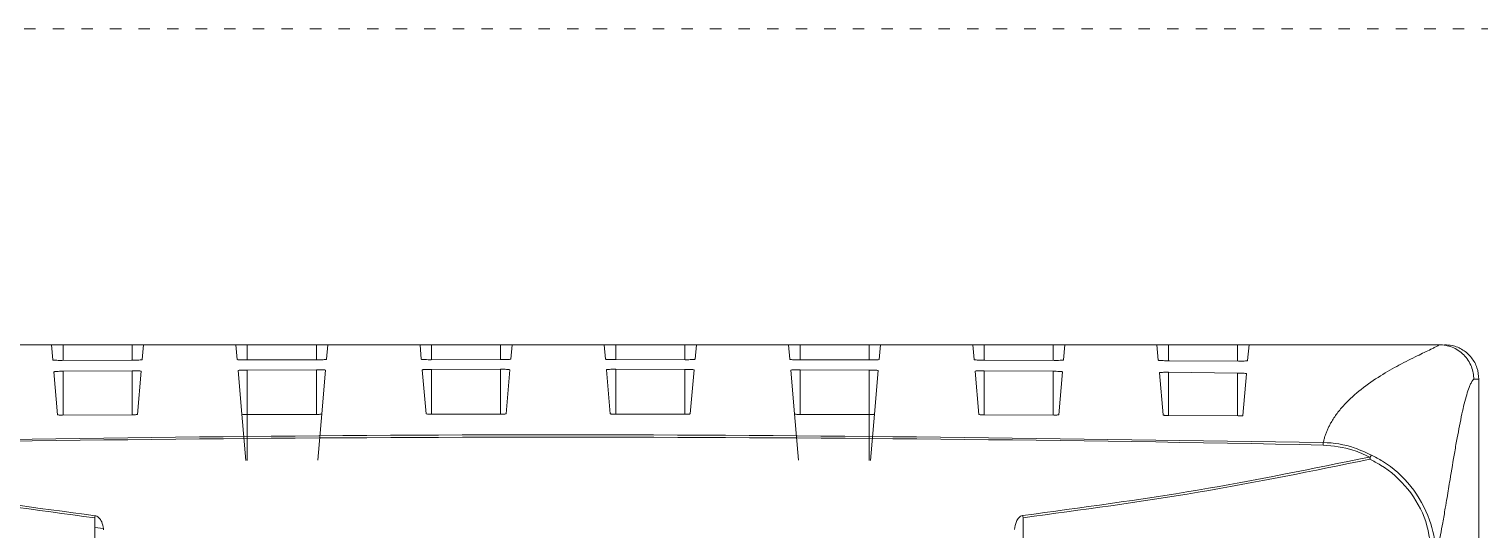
# Model space of a CAD drawing. Header units: millimetres. Extents: x 32696 to 36207, y 16706 to 17911.
# Drawn here: x 35808.5 to 35960.8, y 17647.9 to 17700.4 of the extents above; entities that cross this region are included whole.
import ezdxf

# ---------------------------------------------------------------- set-up
doc = ezdxf.new("R2010")
doc.units = ezdxf.units.MM
doc.header["$LTSCALE"] = 0.1
doc.linetypes.add('ACAD_ISO03W100', pattern=[30, 12, -18])
doc.layers.get('0').update_dxf_attribs({"lineweight": 20})
doc.layers.add('ANNOTATION', color=252, linetype='ACAD_ISO03W100', lineweight=13)

# ---------------------------------------------------------------- blocks, each defined once
blk = doc.blocks.new('CFW-10')
at = {"lineweight": 9}
for p, q in [((37269.028, 17473.509), (37271.028, 17473.509)), ((37271.057, 17473.178), (37271.028, 17473.509)), ((37271.028, 17473.509), (37271.278, 17473.509)), ((37271.278, 17473.509), (37272.778, 17473.509)), ((37271.278, 17473.169), (37271.278, 17473.509)), ((37272.778, 17473.509), (37273.028, 17473.509)), ((37272.778, 17473.173), (37272.778, 17473.509)), ((37273.028, 17473.509), (37272.999, 17473.185)), ((37273.028, 17473.509), (37275.028, 17473.509)), ((37275.056, 17473.188), (37275.028, 17473.509)), ((37275.028, 17473.509), (37275.278, 17473.509)), ((37275.278, 17473.509), (37276.778, 17473.509)), ((37275.278, 17473.178), (37275.278, 17473.509)), ((37276.778, 17473.509), (37277.028, 17473.509)), ((37276.778, 17473.181), (37276.778, 17473.509)), ((37277.028, 17473.509), (37277, 17473.192)), ((37277.028, 17473.509), (37279.028, 17473.509)), ((37279.055, 17473.194), (37279.028, 17473.509)), ((37279.028, 17473.509), (37279.278, 17473.509)), ((37279.278, 17473.509), (37280.778, 17473.509)), ((37279.278, 17473.186), (37279.278, 17473.509)), ((37280.778, 17473.509), (37281.028, 17473.509)), ((37280.778, 17473.185), (37280.778, 17473.509)), ((37281.028, 17473.509), (37281, 17473.195)), ((37281.028, 17473.509), (37283.028, 17473.509)), ((37283.055, 17473.195), (37283.028, 17473.509)), ((37283.028, 17473.509), (37283.278, 17473.509)), ((37283.278, 17473.509), (37284.778, 17473.509)), ((37283.278, 17473.185), (37283.278, 17473.509)), ((37284.778, 17473.509), (37285.028, 17473.509)), ((37284.778, 17473.186), (37284.778, 17473.509)), ((37285.028, 17473.509), (37285, 17473.194)), ((37285.028, 17473.509), (37287.028, 17473.509)), ((37287.055, 17473.192), (37287.028, 17473.509)), ((37287.028, 17473.509), (37287.278, 17473.509)), ((37287.278, 17473.509), (37288.778, 17473.509)), ((37287.278, 17473.181), (37287.278, 17473.509)), ((37288.778, 17473.509), (37289.028, 17473.509)), ((37288.778, 17473.184), (37288.778, 17473.509)), ((37289.028, 17473.509), (37288.999, 17473.188)), ((37289.028, 17473.509), (37291.028, 17473.509)), ((37291.056, 17473.185), (37291.028, 17473.509)), ((37291.028, 17473.509), (37291.278, 17473.509)), ((37291.278, 17473.509), (37292.778, 17473.509)), ((37291.278, 17473.173), (37291.278, 17473.509)), ((37292.778, 17473.509), (37293.028, 17473.509)), ((37292.778, 17473.169), (37292.778, 17473.509)), ((37293.028, 17473.509), (37292.999, 17473.178)), ((37293.028, 17473.509), (37295.028, 17473.509)), ((37295.057, 17473.173), (37295.028, 17473.509)), ((37295.028, 17473.509), (37295.278, 17473.509)), ((37295.278, 17473.509), (37296.778, 17473.509)), ((37295.278, 17473.16), (37295.278, 17473.509)), ((37296.778, 17473.509), (37297.028, 17473.509)), ((37296.778, 17473.154), (37296.778, 17473.509)), ((37297.028, 17473.509), (37296.997, 17473.163)), ((37297.028, 17473.509), (37301.156, 17473.509)), ((37301.161, 17473.509), (37301.156, 17473.509)), ((37272.763, 17473.173), (37271.26, 17473.169)), ((37276.769, 17473.181), (37275.267, 17473.178)), ((37280.776, 17473.185), (37279.273, 17473.184)), ((37284.782, 17473.184), (37283.28, 17473.185)), ((37288.788, 17473.178), (37287.286, 17473.181)), ((37292.795, 17473.169), (37291.292, 17473.173)), ((37296.801, 17473.154), (37295.299, 17473.16)), ((37271.161, 17471.99), (37271.079, 17472.92)), ((37271.278, 17472.933), (37272.778, 17472.945)), ((37271.278, 17471.98), (37271.278, 17472.933)), ((37272.778, 17471.985), (37272.778, 17472.945)), ((37272.977, 17472.934), (37272.895, 17471.997)), ((37275.159, 17472.002), (37275.077, 17472.947)), ((37275.278, 17472.96), (37276.778, 17472.967)), ((37275.278, 17471.992), (37275.278, 17472.96)), ((37276.778, 17471.995), (37276.778, 17472.967)), ((37276.979, 17472.955), (37276.896, 17472.007)), ((37279.159, 17472.009), (37279.075, 17472.962)), ((37279.278, 17472.974), (37280.778, 17472.976)), ((37279.278, 17471.999), (37279.278, 17472.974)), ((37280.778, 17471.999), (37280.778, 17472.976)), ((37280.98, 17472.965), (37280.896, 17472.011)), ((37283.159, 17472.011), (37283.075, 17472.965)), ((37283.278, 17472.976), (37284.778, 17472.974)), ((37283.278, 17471.999), (37283.278, 17472.976)), ((37284.778, 17471.999), (37284.778, 17472.974)), ((37284.98, 17472.962), (37284.896, 17472.009)), ((37287.159, 17472.007), (37287.076, 17472.955)), ((37287.278, 17472.967), (37288.778, 17472.96)), ((37287.278, 17471.995), (37287.278, 17472.967)), ((37288.778, 17471.995), (37288.778, 17472.96)), ((37288.978, 17472.947), (37288.896, 17472.002)), ((37291.16, 17471.997), (37291.078, 17472.934)), ((37291.278, 17472.945), (37292.778, 17472.933)), ((37291.278, 17471.985), (37291.278, 17472.945)), ((37292.778, 17471.98), (37292.778, 17472.933)), ((37292.976, 17472.92), (37292.895, 17471.99)), ((37295.161, 17471.983), (37295.081, 17472.9)), ((37295.278, 17472.91), (37296.778, 17472.894)), ((37295.278, 17471.97), (37295.278, 17472.91)), ((37296.778, 17471.963), (37296.778, 17472.894)), ((37296.972, 17472.879), (37296.893, 17471.972)), ((37302.018, 17472.759), (37301.906, 17472.759)), ((37302.018, 17472.759), (37302.018, 17467.426)), ((37272.77, 17471.985), (37271.268, 17471.98)), ((37275.247, 17470.998), (37275.159, 17472.002)), ((37276.773, 17471.995), (37275.272, 17471.992)), ((37275.276, 17470.995), (37275.272, 17471.992)), ((37276.808, 17471.002), (37276.896, 17472.007)), ((37280.776, 17471.999), (37279.275, 17471.998)), ((37284.78, 17471.998), (37283.279, 17471.999)), ((37287.247, 17471.002), (37287.159, 17472.007)), ((37288.783, 17471.992), (37287.282, 17471.995)), ((37288.779, 17470.995), (37288.783, 17471.992)), ((37288.808, 17470.998), (37288.896, 17472.002)), ((37292.787, 17471.98), (37291.285, 17471.985)), ((37296.79, 17471.963), (37295.289, 17471.97)), ((37271.968, 17448.594), (37271.968, 17469.748)), ((37292.122, 17469.753), (37292.122, 17448.591)), ((37271.968, 17469.542), (37272.155, 17469.517))]:
    blk.add_line(p, q, dxfattribs=at)
for centre, radius, start, end in [((37273.337, 17469.584), 1.379, 171.1864, 173.155), ((37290.546, 17469.559), 1.588, 6.99, 8.6994)]:
    blk.add_arc(centre, radius, start, end, dxfattribs=at)
for points, knots in [([(37298.638, 17471.383), (37298.644, 17471.409), (37298.657, 17471.461), (37298.68, 17471.536), (37298.707, 17471.61), (37298.737, 17471.682), (37298.77, 17471.751), (37298.832, 17471.866), (37298.936, 17472.022), (37299.145, 17472.27), (37299.461, 17472.552), (37299.874, 17472.837), (37300.3, 17473.078), (37300.617, 17473.238), (37300.841, 17473.345), (37300.962, 17473.403), (37301.051, 17473.447), (37301.115, 17473.481), (37301.145, 17473.5), (37301.161, 17473.509)], [0, 0, 0, 0, 0.020999, 0.041833, 0.062502, 0.083008, 0.103351, 0.123531, 0.185701, 0.248685, 0.371476, 0.499222, 0.619403, 0.749764, 0.809315, 0.874912, 0.912688, 0.954392, 1, 1, 1, 1]), ([(37301.161, 17473.509), (37301.249, 17473.509), (37301.344, 17473.492), (37301.528, 17473.419), (37301.616, 17473.361), (37301.761, 17473.215), (37301.818, 17473.126), (37301.89, 17472.942), (37301.906, 17472.847), (37301.906, 17472.759)], [0, 0, 0, 0, 0.25, 0.25, 0.5, 0.5, 0.75, 0.75, 1, 1, 1, 1]), ([(37302.018, 17472.759), (37302.01, 17472.844), (37301.993, 17473.012), (37301.865, 17473.236), (37301.676, 17473.406), (37301.466, 17473.496), (37301.326, 17473.506), (37301.27, 17473.509)], [0, 0, 0, 0, 0.213681, 0.427335, 0.641371, 0.856168, 1, 1, 1, 1]), ([(37271.26, 17473.169), (37271.241, 17473.169), (37271.198, 17473.169), (37271.137, 17473.17), (37271.087, 17473.172), (37271.06, 17473.175), (37271.058, 17473.177), (37271.057, 17473.178)], [0, 0, 0, 0, 0.173679, 0.399933, 0.626269, 0.852833, 1, 1, 1, 1]), ([(37272.999, 17473.185), (37272.997, 17473.184), (37272.991, 17473.181), (37272.953, 17473.178), (37272.897, 17473.175), (37272.83, 17473.173), (37272.784, 17473.173), (37272.763, 17473.173)], [0, 0, 0, 0, 0.206398, 0.413075, 0.619661, 0.826049, 1, 1, 1, 1]), ([(37275.267, 17473.178), (37275.245, 17473.178), (37275.2, 17473.179), (37275.136, 17473.18), (37275.086, 17473.183), (37275.06, 17473.185), (37275.057, 17473.187), (37275.056, 17473.188)], [0, 0, 0, 0, 0.189431, 0.411299, 0.633296, 0.855565, 1, 1, 1, 1]), ([(37277, 17473.192), (37276.997, 17473.191), (37276.992, 17473.189), (37276.953, 17473.185), (37276.897, 17473.183), (37276.832, 17473.181), (37276.788, 17473.181), (37276.769, 17473.181)], [0, 0, 0, 0, 0.21018, 0.420564, 0.630885, 0.840998, 1, 1, 1, 1]), ([(37279.273, 17473.184), (37279.25, 17473.184), (37279.201, 17473.184), (37279.136, 17473.186), (37279.086, 17473.188), (37279.059, 17473.191), (37279.056, 17473.193), (37279.055, 17473.194)], [0, 0, 0, 0, 0.204656, 0.422352, 0.640205, 0.858222, 1, 1, 1, 1]), ([(37281, 17473.195), (37280.997, 17473.194), (37280.992, 17473.192), (37280.954, 17473.189), (37280.897, 17473.186), (37280.834, 17473.185), (37280.792, 17473.185), (37280.776, 17473.185)], [0, 0, 0, 0, 0.214024, 0.428356, 0.642554, 0.856567, 1, 1, 1, 1]), ([(37283.28, 17473.185), (37283.255, 17473.185), (37283.205, 17473.185), (37283.138, 17473.187), (37283.087, 17473.189), (37283.059, 17473.192), (37283.056, 17473.194), (37283.055, 17473.195)], [0, 0, 0, 0, 0.212654, 0.426383, 0.640204, 0.854235, 1, 1, 1, 1]), ([(37285, 17473.194), (37284.997, 17473.193), (37284.992, 17473.19), (37284.954, 17473.187), (37284.897, 17473.185), (37284.836, 17473.184), (37284.797, 17473.184), (37284.782, 17473.184)], [0, 0, 0, 0, 0.218086, 0.436431, 0.654691, 0.872655, 1, 1, 1, 1]), ([(37287.286, 17473.181), (37287.261, 17473.181), (37287.212, 17473.181), (37287.144, 17473.183), (37287.091, 17473.186), (37287.06, 17473.189), (37287.057, 17473.191), (37287.055, 17473.192)], [0, 0, 0, 0, 0.206429, 0.416238, 0.626149, 0.836322, 1, 1, 1, 1]), ([(37288.999, 17473.188), (37288.997, 17473.187), (37288.992, 17473.185), (37288.953, 17473.182), (37288.897, 17473.179), (37288.838, 17473.178), (37288.801, 17473.178), (37288.788, 17473.178)], [0, 0, 0, 0, 0.222326, 0.444923, 0.667398, 0.889567, 1, 1, 1, 1]), ([(37291.292, 17473.173), (37291.268, 17473.173), (37291.219, 17473.173), (37291.15, 17473.175), (37291.096, 17473.178), (37291.062, 17473.181), (37291.058, 17473.184), (37291.056, 17473.185)], [0, 0, 0, 0, 0.20026, 0.40633, 0.612502, 0.818868, 1, 1, 1, 1]), ([(37292.999, 17473.178), (37292.996, 17473.177), (37292.991, 17473.174), (37292.952, 17473.171), (37292.896, 17473.169), (37292.84, 17473.169), (37292.805, 17473.169), (37292.795, 17473.169)], [0, 0, 0, 0, 0.226675, 0.453658, 0.68047, 0.907032, 1, 1, 1, 1]), ([(37295.299, 17473.16), (37295.275, 17473.16), (37295.226, 17473.161), (37295.157, 17473.163), (37295.102, 17473.166), (37295.064, 17473.169), (37295.059, 17473.171), (37295.057, 17473.173)], [0, 0, 0, 0, 0.194124, 0.396496, 0.599062, 0.801847, 1, 1, 1, 1]), ([(37296.997, 17473.163), (37296.995, 17473.161), (37296.99, 17473.159), (37296.951, 17473.156), (37296.895, 17473.154), (37296.841, 17473.154), (37296.809, 17473.154), (37296.801, 17473.154)], [0, 0, 0, 0, 0.231293, 0.462889, 0.694358, 0.925459, 1, 1, 1, 1]), ([(37271.079, 17472.92), (37271.081, 17472.921), (37271.085, 17472.924), (37271.119, 17472.928), (37271.17, 17472.931), (37271.226, 17472.933), (37271.263, 17472.933), (37271.278, 17472.933)], [0, 0, 0, 0, 0.214286, 0.428892, 0.643377, 0.857501, 1, 1, 1, 1]), ([(37272.778, 17472.945), (37272.8, 17472.945), (37272.845, 17472.945), (37272.904, 17472.943), (37272.95, 17472.94), (37272.974, 17472.937), (37272.976, 17472.935), (37272.977, 17472.934)], [0, 0, 0, 0, 0.21302, 0.426413, 0.6399, 0.853703, 1, 1, 1, 1]), ([(37275.077, 17472.947), (37275.079, 17472.948), (37275.083, 17472.951), (37275.117, 17472.955), (37275.168, 17472.958), (37275.225, 17472.96), (37275.263, 17472.96), (37275.278, 17472.96)], [0, 0, 0, 0, 0.214208, 0.428737, 0.643165, 0.857271, 1, 1, 1, 1]), ([(37276.778, 17472.967), (37276.8, 17472.967), (37276.845, 17472.967), (37276.906, 17472.965), (37276.951, 17472.962), (37276.976, 17472.959), (37276.978, 17472.956), (37276.979, 17472.955)], [0, 0, 0, 0, 0.213098, 0.426574, 0.640119, 0.854033, 1, 1, 1, 1]), ([(37279.075, 17472.962), (37279.078, 17472.963), (37279.082, 17472.966), (37279.116, 17472.969), (37279.168, 17472.972), (37279.225, 17472.974), (37279.262, 17472.974), (37279.278, 17472.974)], [0, 0, 0, 0, 0.214156, 0.428684, 0.643101, 0.857021, 1, 1, 1, 1]), ([(37280.778, 17472.976), (37280.8, 17472.976), (37280.846, 17472.976), (37280.906, 17472.974), (37280.952, 17472.971), (37280.977, 17472.968), (37280.979, 17472.965), (37280.98, 17472.965)], [0, 0, 0, 0, 0.2132, 0.426626, 0.640315, 0.854301, 1, 1, 1, 1]), ([(37283.075, 17472.965), (37283.077, 17472.966), (37283.082, 17472.969), (37283.116, 17472.972), (37283.167, 17472.975), (37283.224, 17472.976), (37283.262, 17472.976), (37283.278, 17472.976)], [0, 0, 0, 0, 0.214119, 0.428606, 0.642936, 0.856801, 1, 1, 1, 1]), ([(37284.778, 17472.974), (37284.8, 17472.974), (37284.846, 17472.974), (37284.906, 17472.972), (37284.952, 17472.968), (37284.976, 17472.965), (37284.979, 17472.963), (37284.98, 17472.962)], [0, 0, 0, 0, 0.213177, 0.426752, 0.640444, 0.854517, 1, 1, 1, 1]), ([(37287.076, 17472.955), (37287.078, 17472.957), (37287.082, 17472.959), (37287.117, 17472.963), (37287.168, 17472.966), (37287.225, 17472.967), (37287.262, 17472.967), (37287.278, 17472.967)], [0, 0, 0, 0, 0.214069, 0.428485, 0.642697, 0.856508, 1, 1, 1, 1]), ([(37288.778, 17472.96), (37288.8, 17472.96), (37288.845, 17472.959), (37288.905, 17472.957), (37288.951, 17472.954), (37288.975, 17472.95), (37288.977, 17472.948), (37288.978, 17472.947)], [0, 0, 0, 0, 0.213191, 0.426781, 0.640571, 0.854744, 1, 1, 1, 1]), ([(37291.078, 17472.934), (37291.08, 17472.935), (37291.084, 17472.938), (37291.118, 17472.942), (37291.169, 17472.944), (37291.225, 17472.945), (37291.263, 17472.945), (37291.278, 17472.945)], [0, 0, 0, 0, 0.214023, 0.428365, 0.642528, 0.856211, 1, 1, 1, 1]), ([(37292.778, 17472.933), (37292.8, 17472.933), (37292.844, 17472.932), (37292.904, 17472.93), (37292.949, 17472.926), (37292.973, 17472.923), (37292.975, 17472.92), (37292.976, 17472.92)], [0, 0, 0, 0, 0.213268, 0.426892, 0.6407, 0.854959, 1, 1, 1, 1]), ([(37295.081, 17472.9), (37295.083, 17472.901), (37295.087, 17472.904), (37295.121, 17472.907), (37295.17, 17472.91), (37295.226, 17472.911), (37295.263, 17472.91), (37295.278, 17472.91)], [0, 0, 0, 0, 0.213939, 0.428295, 0.642355, 0.855966, 1, 1, 1, 1]), ([(37296.778, 17472.894), (37296.799, 17472.894), (37296.843, 17472.893), (37296.902, 17472.89), (37296.946, 17472.886), (37296.969, 17472.883), (37296.972, 17472.88), (37296.972, 17472.879)], [0, 0, 0, 0, 0.213335, 0.42693, 0.640813, 0.855118, 1, 1, 1, 1]), ([(37301.906, 17472.759), (37301.901, 17472.754), (37301.889, 17472.743), (37301.872, 17472.721), (37301.855, 17472.693), (37301.838, 17472.659), (37301.82, 17472.621), (37301.792, 17472.55), (37301.751, 17472.427), (37301.7, 17472.235), (37301.648, 17472.007), (37301.597, 17471.759), (37301.545, 17471.482), (37301.476, 17471.096), (37301.403, 17470.652), (37301.334, 17470.24), (37301.282, 17469.926), (37301.235, 17469.654), (37301.192, 17469.416), (37301.159, 17469.24), (37301.135, 17469.116), (37301.11, 17468.995), (37301.093, 17468.919), (37301.084, 17468.877)], [0, 0, 0, 0, 0.020564, 0.041269, 0.062116, 0.083108, 0.104244, 0.125525, 0.186841, 0.251061, 0.311866, 0.376602, 0.436229, 0.5021, 0.627468, 0.706368, 0.752666, 0.819118, 0.877679, 0.909531, 0.940139, 0.966856, 1, 1, 1, 1]), ([(37271.268, 17471.98), (37271.258, 17471.98), (37271.236, 17471.98), (37271.203, 17471.981), (37271.177, 17471.984), (37271.163, 17471.987), (37271.161, 17471.989), (37271.161, 17471.99)], [0, 0, 0, 0, 0.173117, 0.398935, 0.625122, 0.852222, 1, 1, 1, 1]), ([(37272.895, 17471.997), (37272.894, 17471.996), (37272.891, 17471.994), (37272.87, 17471.99), (37272.84, 17471.987), (37272.805, 17471.985), (37272.781, 17471.985), (37272.77, 17471.985)], [0, 0, 0, 0, 0.207682, 0.415909, 0.623732, 0.830749, 1, 1, 1, 1]), ([(37275.272, 17471.992), (37275.261, 17471.992), (37275.236, 17471.992), (37275.203, 17471.994), (37275.176, 17471.996), (37275.162, 17471.999), (37275.16, 17472.001), (37275.159, 17472.002)], [0, 0, 0, 0, 0.188867, 0.410245, 0.632231, 0.855083, 1, 1, 1, 1]), ([(37276.896, 17472.007), (37276.895, 17472.005), (37276.892, 17472.003), (37276.871, 17471.999), (37276.84, 17471.997), (37276.806, 17471.995), (37276.783, 17471.995), (37276.773, 17471.995)], [0, 0, 0, 0, 0.21146, 0.423423, 0.635047, 0.845605, 1, 1, 1, 1]), ([(37279.275, 17471.998), (37279.244, 17471.998), (37279.214, 17471.999), (37279.172, 17472.003), (37279.159, 17472.006), (37279.159, 17472.009)], [0, 0, 0, 0, 0.5, 0.5, 1, 1, 1, 1]), ([(37280.896, 17472.011), (37280.895, 17472.009), (37280.892, 17472.007), (37280.871, 17472.003), (37280.841, 17472.001), (37280.807, 17471.999), (37280.785, 17471.999), (37280.776, 17471.999)], [0, 0, 0, 0, 0.215377, 0.431295, 0.646704, 0.861169, 1, 1, 1, 1]), ([(37283.279, 17471.999), (37283.266, 17471.999), (37283.24, 17471.999), (37283.204, 17472.001), (37283.177, 17472.004), (37283.161, 17472.008), (37283.159, 17472.01), (37283.159, 17472.011)], [0, 0, 0, 0, 0.206276, 0.419602, 0.633303, 0.848032, 1, 1, 1, 1]), ([(37284.896, 17472.009), (37284.895, 17472.008), (37284.892, 17472.005), (37284.871, 17472.002), (37284.841, 17471.999), (37284.808, 17471.998), (37284.787, 17471.998), (37284.78, 17471.998)], [0, 0, 0, 0, 0.219356, 0.439362, 0.658882, 0.87723, 1, 1, 1, 1]), ([(37287.282, 17471.995), (37287.27, 17471.995), (37287.246, 17471.995), (37287.21, 17471.997), (37287.181, 17472), (37287.163, 17472.003), (37287.16, 17472.006), (37287.159, 17472.007)], [0, 0, 0, 0, 0.182116, 0.391433, 0.601203, 0.81199, 1, 1, 1, 1]), ([(37288.896, 17472.002), (37288.894, 17472.001), (37288.891, 17471.998), (37288.871, 17471.995), (37288.84, 17471.993), (37288.809, 17471.992), (37288.79, 17471.992), (37288.783, 17471.992)], [0, 0, 0, 0, 0.223615, 0.447762, 0.67143, 0.894044, 1, 1, 1, 1]), ([(37291.285, 17471.985), (37291.275, 17471.985), (37291.252, 17471.985), (37291.217, 17471.987), (37291.187, 17471.99), (37291.165, 17471.993), (37291.161, 17471.996), (37291.16, 17471.997)], [0, 0, 0, 0, 0.158075, 0.363625, 0.569652, 0.776526, 1, 1, 1, 1]), ([(37292.895, 17471.99), (37292.893, 17471.989), (37292.89, 17471.986), (37292.87, 17471.983), (37292.84, 17471.981), (37292.81, 17471.98), (37292.792, 17471.98), (37292.787, 17471.98)], [0, 0, 0, 0, 0.22805, 0.456657, 0.68455, 0.911415, 1, 1, 1, 1]), ([(37295.289, 17471.97), (37295.28, 17471.97), (37295.259, 17471.97), (37295.225, 17471.972), (37295.193, 17471.974), (37295.17, 17471.978), (37295.162, 17471.981), (37295.161, 17471.982), (37295.161, 17471.983)], [0, 0, 0, 0, 0.133178, 0.335019, 0.537189, 0.740182, 0.944133, 1, 1, 1, 1]), ([(37296.893, 17471.972), (37296.892, 17471.971), (37296.889, 17471.968), (37296.869, 17471.965), (37296.839, 17471.963), (37296.811, 17471.963), (37296.794, 17471.963), (37296.79, 17471.963)], [0, 0, 0, 0, 0.2326, 0.465798, 0.69829, 0.929624, 1, 1, 1, 1]), ([(37265.417, 17471.383), (37270.952, 17471.468), (37282.026, 17471.639), (37293.099, 17471.468), (37298.638, 17471.383)], [0, 0, 0, 0, 0.49985, 1, 1, 1, 1]), ([(37299.64, 17471.069), (37299.523, 17471.125), (37299.211, 17471.274), (37298.856, 17471.308), (37298.636, 17471.33)], [0, 0, 0, 0, 0.376334, 1, 1, 1, 1]), ([(37298.638, 17471.383), (37298.638, 17471.383), (37298.866, 17471.383), (37299.237, 17471.319), (37299.562, 17471.168), (37299.684, 17471.112)], [0, 0, 0, 0, 0.000027, 0.624051, 1, 1, 1, 1]), ([(37271.968, 17469.748), (37270.693, 17469.919), (37268.153, 17470.258), (37265.65, 17470.768), (37264.404, 17471.023)], [0, 0, 0, 0, 0.502083, 1, 1, 1, 1]), ([(37264.415, 17471.069), (37265.661, 17470.815), (37268.162, 17470.305), (37270.701, 17469.965), (37271.975, 17469.795)], [0, 0, 0, 0, 0.497917, 1, 1, 1, 1]), ([(37292.116, 17469.799), (37293.384, 17469.969), (37295.91, 17470.308), (37298.4, 17470.816), (37299.64, 17471.069)], [0, 0, 0, 0, 0.502093, 1, 1, 1, 1]), ([(37299.651, 17471.023), (37298.411, 17470.77), (37295.919, 17470.261), (37293.391, 17469.923), (37292.122, 17469.753)], [0, 0, 0, 0, 0.497904, 1, 1, 1, 1]), ([(37299.655, 17471.067), (37299.651, 17471.068), (37299.646, 17471.069), (37299.641, 17471.069), (37299.64, 17471.069)], [0, 0, 0, 0, 0.891289, 1, 1, 1, 1]), ([(37299.651, 17471.023), (37299.651, 17471.023), (37299.652, 17471.028), (37299.654, 17471.044), (37299.655, 17471.058), (37299.655, 17471.067)], [0, 0, 0, 0, 0.039112, 0.338226, 1, 1, 1, 1]), ([(37300.996, 17468.877), (37300.97, 17469.146), (37300.918, 17469.684), (37300.508, 17470.395), (37300.042, 17470.819), (37299.729, 17470.982), (37299.651, 17471.023)], [0, 0, 0, 0, 0.301244, 0.602255, 0.900474, 1, 1, 1, 1]), ([(37299.684, 17471.112), (37299.684, 17471.112), (37299.683, 17471.111), (37299.679, 17471.106), (37299.669, 17471.092), (37299.66, 17471.075), (37299.655, 17471.067)], [0, 0, 0, 0, 0.02537, 0.306243, 0.653089, 1, 1, 1, 1]), ([(37299.684, 17471.112), (37299.765, 17471.069), (37300.09, 17470.9), (37300.58, 17470.458), (37300.966, 17469.759), (37301.076, 17469.212), (37301.084, 17468.925), (37301.084, 17468.877), (37301.084, 17468.877)], [0, 0, 0, 0, 0.099421, 0.39744, 0.698303, 0.945209, 0.999983, 1, 1, 1, 1]), ([(37271.975, 17469.795), (37271.987, 17469.792), (37272.016, 17469.786), (37272.061, 17469.751), (37272.117, 17469.674), (37272.147, 17469.581), (37272.156, 17469.511), (37272.158, 17469.492)], [0, 0, 0, 0, 0.091049, 0.212626, 0.422378, 0.841405, 1, 1, 1, 1]), ([(37291.932, 17469.497), (37291.942, 17469.556), (37291.958, 17469.648), (37292.017, 17469.744), (37292.066, 17469.784), (37292.095, 17469.796), (37292.112, 17469.799), (37292.116, 17469.799)], [0, 0, 0, 0, 0.49087, 0.771881, 0.873049, 0.975044, 1, 1, 1, 1])]:
    blk.add_open_spline(points, degree=3, knots=knots, dxfattribs=at)
for points in [[(37298.636, 17471.33), (37293.1, 17471.445), (37282.028, 17471.556), (37270.956, 17471.445), (37265.42, 17471.33)], [(37298.638, 17471.383), (37298.637, 17471.379), (37298.636, 17471.359), (37298.636, 17471.33)]]:
    blk.add_open_spline(points, degree=3, dxfattribs=at)

msp = doc.modelspace()

# ---------------------------------------------------------------- linework, layer by layer
at = {"layer": 'ANNOTATION', "lineweight": 20}
msp.add_lwpolyline([(35724.03, 17700.37), (36009.64, 17700.37), (36009.64, 17284.96), (35724.03, 17284.96)], close=True, dxfattribs=at)

# ---------------------------------------------------------------- block references
at = {"xscale": 4.836187162212163, "yscale": 4.836187162212163, "zscale": 4.836187162212163}
msp.add_blockref('CFW-10', (-144438.77, -66837.95), dxfattribs=at)

doc.saveas('drawing.dxf')
